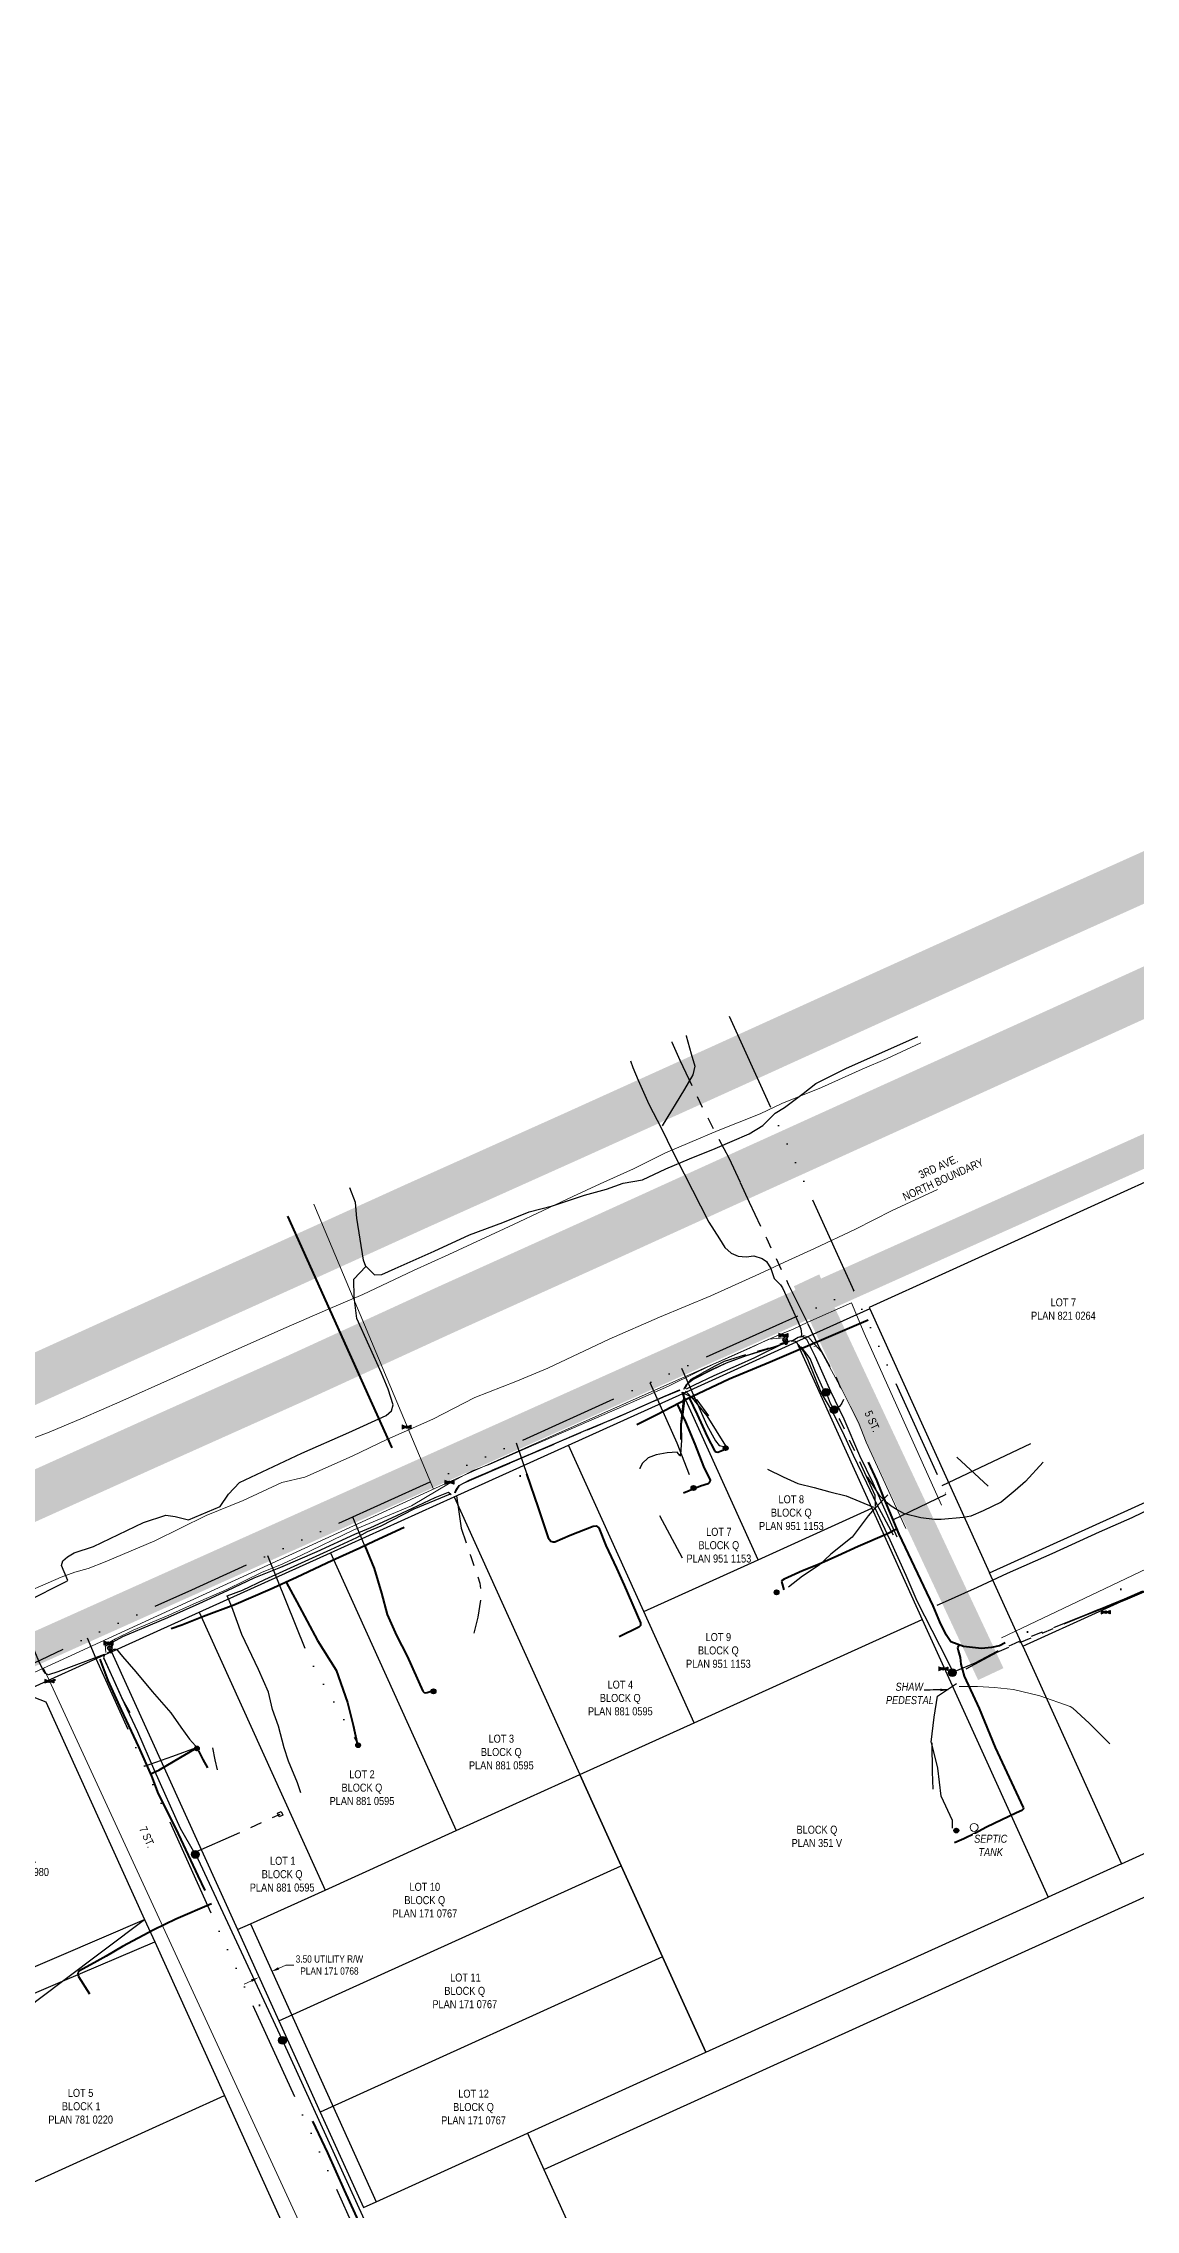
# Model space of a CAD drawing. Extents: x 312545 to 320442, y 5540407 to 5546054.
# Drawn here: x 316589 to 316862, y 5542170 to 5542712 of the extents above; entities that cross this region are included whole.
import ezdxf

# ---------------------------------------------------------------- set-up
doc = ezdxf.new("R2010")
doc.units = 0
doc.header["$LTSCALE"] = 5
doc.header["$PDSIZE"] = 0.5
for name, pattern in [('COOP2', [10, 5, -1, 0, -1, 0, -1, 0, -1, 0, -1]), ('DASHDOT', [25.4, 12.7, -6.35, 0, -6.35]), ('POWERLINE5', [7.8, 2.4, -0.6, 0.6, -0.6, 0.6, -0.6, 2.4])]:
    doc.linetypes.add(name, pattern=pattern)
doc.layers.get('Defpoints').update_dxf_attribs({"color": 9})
for name, color, linetype in [('AS-FENCE', 48, 'foc-FENCE'), ('AS-POWER', 104, 'foc-POWER'), ('AS-POWER-EXISTING', 72, 'POWERLINE5'), ('AS-POWER-EXISTING-PP-1000', 72, 'Continuous'), ('AS-ROADS', 254, 'Continuous'), ('AS-SYMBOL-1000', 7, 'Continuous'), ('AS-TELEPHONE', 224, 'foc-TEL'), ('AS-TELEPHONE-SHAW', 224, 'foc-TEL'), ('AS-TELEPHONE-T-1000', 224, 'Continuous'), ('AS-TELEPHONE-TELUS', 224, 'foc-TEL'), ('F-RW', 190, 'Continuous'), ('L-ROAD-T-1000', 7, 'Continuous'), ('L-TITLEDB', 4, 'Continuous'), ('L-TITLEDB-T-1000', 4, 'Continuous'), ('P-APEX RECON-URBAN', 30, 'COOP2')]:
    doc.layers.add(name, color=color, linetype=linetype)
for name, color, linetype, lineweight, true_color in [('AS-FIBRE-OPTIC', 7, 'foc-FIBREOP', 9, 0xff9c38), ('AS-FIBRE-OPTIC-SUPERNET', 7, 'foc-FIBREOP', 9, 0xff9c38), ('AS-FIBRE-OPTIC-TELUS', 7, 'foc-FIBREOP', 9, 0xff9c38), ('AS-WATER PIPE', 7, 'foc-WATER', 9, 0x8ac4ff)]:
    doc.layers.add(name, color=color, linetype=linetype, lineweight=lineweight, true_color=true_color)
for name, color, linetype, lineweight in [('AS-GENERAL', 48, 'Continuous', 18), ('AS-RECON EXISTING', 151, 'DASHDOT', 40), ('F-WS-T-1000', 190, 'Continuous', 9), ('T-TEXT-1000', 48, 'Continuous', 18)]:
    doc.layers.add(name, color=color, linetype=linetype, lineweight=lineweight)
doc.styles.add('1.8', font='ARIALN.TTF', dxfattribs={"height": 1.8})
doc.styles.add('175L', font='ARIALN.TTF', dxfattribs={"height": 10})
doc.styles.add('80L', font='ARIALN.TTF', dxfattribs={"height": 10})
doc.styles.add('foc-LtypeFont', font='ARIALN.TTF', dxfattribs={"height": 7.35})
doc.linetypes.add('foc-FENCE', pattern='A,10,-1,["X",foc-LtypeFont,S=0.2,R=0,X=-0.625,Y=-0.75],-1.24', length=12.24)
doc.linetypes.add('foc-FIBREOP', pattern='A,10,-1,["FO",foc-LtypeFont,S=0.2,R=0,X=-0.5,Y=-0.75],-2.75', length=13.75)
doc.linetypes.add('foc-POWER', pattern='A,6,-1,["P",foc-LtypeFont,S=0.2,R=0,X=-0.625,Y=-0.75],-1.24,4', length=12.24)
doc.linetypes.add('foc-TEL', pattern='A,2,-1,["T",foc-LtypeFont,S=0.2,R=0,X=-0.425,Y=-0.75],-1.24,8', length=12.24)
doc.linetypes.add('foc-WATER', pattern='A,10,-1,["W",foc-LtypeFont,S=0.2,R=0,X=-0.425,Y=-0.75],-2', length=13)
doc.dimstyles.new('Compass 1 000', dxfattribs={"dimtxt": 1.8, "dimasz": 2, "dimexe": 0.2, "dimexo": 0.0625, "dimgap": 0.5, "dimtad": 0, "dimtih": 1, "dimtoh": 1, "dimzin": 0, "dimdsep": 46, "dimtxsty": '1.8', "dimcen": 0.1, "dimse1": 1, "dimse2": 1, "dimclrd": 256, "dimclrt": 256, "dimaunit": 1, "dimadec": 4, "dimazin": 0, "dimtfac": 0.06, "dimtofl": 0, "dimtmove": 0, "dimatfit": 0, "dimfxl": 0.2, "dimtolj": 1, "dimtzin": 0, "dimlwd": -1, "dimarcsym": 0})

# ---------------------------------------------------------------- blocks, each defined once
blk = doc.blocks.new('VALVE')
h = blk.add_hatch(color=255)
h.dxf.hatch_style = 1
edge = h.paths.add_edge_path()
edge.add_line((-0.33, 0.24), (-1.2, 0.59))
edge.add_line((-1.2, 0.59), (-1.2, -0.59))
edge.add_line((-1.2, -0.59), (-0.33, -0.24))
edge.add_arc((0, 0), 0.411, 215.8775, 324.1225)
edge.add_line((0.33, -0.24), (1.2, -0.59))
edge.add_line((1.2, -0.59), (1.2, 0.59))
edge.add_line((1.2, 0.59), (0.33, 0.24))
edge.add_arc((0, 0), 0.411, 35.8775, 144.1225)
at = {"color": 48}
for p, q in [((-1.1, 0.44), (-1.1, -0.44)), ((-0.29, 0.12), (-1.1, 0.44)), ((0.29, 0.12), (1.1, 0.44)), ((1.1, 0.44), (1.1, -0.44)), ((-1.1, -0.44), (-0.29, -0.12)), ((1.1, -0.44), (0.29, -0.12))]:
    blk.add_line(p, q, dxfattribs=at)
for radius in [0.311, 0.11]:
    blk.add_circle((0, 0), radius, dxfattribs=at)
blk = doc.blocks.new('Hydrant')
for points in [[(-2.9, 4.6), (0.4, 10.5), (0.6, 10.7), (0.8, 10.8), (1, 10.9), (1.3, 11), (1.6, 11), (1.9, 11), (2.3, 11), (2.6, 10.9), (2.9, 10.9), (3.3, 10.7), (3.6, 10.6), (4, 10.4), (4.4, 10.2), (4.8, 9.9), (5.2, 9.7), (5.5, 9.4), (5.8, 9.1), (6.1, 8.7), (6.3, 8.4), (6.4, 8.1), (6.5, 7.8), (6.6, 7.6), (6.6, 7.3), (6.5, 7), (4.4, 3.3)], [(-0.5, 8.9), (-0.3, 9.1), (-0.2, 9.2), (0, 9.3), (0.1, 9.3), (0.2, 9.4), (0.4, 9.4), (0.5, 9.4), (0.7, 9.5), (0.8, 9.5), (1, 9.5), (1.1, 9.4), (1.3, 9.4), (1.5, 9.4), (1.6, 9.4), (1.8, 9.3), (2, 9.3), (2.1, 9.2), (2.3, 9.2), (2.5, 9.1), (2.7, 9), (2.9, 8.9), (3.1, 8.9), (3.2, 8.7), (3.4, 8.6), (3.6, 8.5), (3.8, 8.4), (4, 8.3), (4.2, 8.1), (4.4, 8), (4.6, 7.8), (4.7, 7.7), (4.9, 7.5), (5, 7.4), (5.1, 7.2), (5.3, 7), (5.4, 6.9), (5.4, 6.7), (5.5, 6.6), (5.6, 6.4), (5.6, 6.3), (5.7, 6.2), (5.7, 6), (5.7, 5.9), (5.7, 5.7), (5.6, 5.5), (5.6, 5.4)], [(5.6, 5.5), (5.7, 5.8), (5.7, 5.9), (5.8, 6.1), (5.7, 6.3), (5.7, 6.4), (5.7, 6.5), (5.6, 6.7), (5.5, 6.8), (5.5, 7), (5.4, 7.1), (5.2, 7.3), (5.1, 7.4), (5, 7.6), (4.8, 7.8), (4.7, 7.9), (4.5, 8.1), (4.3, 8.2), (4.1, 8.4), (4, 8.5), (3.8, 8.6), (3.6, 8.7), (3.4, 8.9), (3.2, 9), (3, 9.1), (2.8, 9.1), (2.6, 9.2), (2.4, 9.3), (2.2, 9.3), (2.1, 9.4), (1.9, 9.4), (1.7, 9.5), (1.6, 9.5), (1.4, 9.5), (1.3, 9.6), (1.1, 9.6), (0.9, 9.6), (0.8, 9.6), (0.6, 9.6), (0.5, 9.5), (0.3, 9.5), (0.2, 9.5), (0.1, 9.4), (-0.1, 9.4), (-0.2, 9.2), (-0.3, 9.1), (-0.4, 9)], [(-2.9, -4.6), (0.4, -10.5), (0.6, -10.7), (0.8, -10.8), (1, -10.9), (1.3, -11), (1.6, -11), (1.9, -11), (2.3, -11), (2.6, -10.9), (2.9, -10.9), (3.3, -10.7), (3.6, -10.6), (4, -10.4), (4.4, -10.2), (4.8, -9.9), (5.2, -9.7), (5.5, -9.4), (5.8, -9.1), (6.1, -8.7), (6.3, -8.4), (6.4, -8.1), (6.5, -7.8), (6.6, -7.6), (6.6, -7.3), (6.5, -7), (4.4, -3.3)], [(-0.5, -8.9), (-0.3, -9.1), (-0.2, -9.2), (0, -9.3), (0.1, -9.3), (0.2, -9.4), (0.4, -9.4), (0.5, -9.4), (0.7, -9.5), (0.8, -9.5), (1, -9.5), (1.1, -9.4), (1.3, -9.4), (1.5, -9.4), (1.6, -9.4), (1.8, -9.3), (2, -9.3), (2.1, -9.2), (2.3, -9.2), (2.5, -9.1), (2.7, -9), (2.9, -8.9), (3.1, -8.9), (3.2, -8.7), (3.4, -8.6), (3.6, -8.5), (3.8, -8.4), (4, -8.3), (4.2, -8.1), (4.4, -8), (4.6, -7.8), (4.7, -7.7), (4.9, -7.5), (5, -7.4), (5.1, -7.2), (5.3, -7), (5.4, -6.9), (5.4, -6.7), (5.5, -6.6), (5.6, -6.4), (5.6, -6.3), (5.7, -6.2), (5.7, -6), (5.7, -5.9), (5.7, -5.7), (5.6, -5.5), (5.6, -5.4)], [(5.6, -5.5), (5.7, -5.8), (5.7, -5.9), (5.8, -6.1), (5.7, -6.3), (5.7, -6.4), (5.7, -6.5), (5.6, -6.7), (5.5, -6.8), (5.5, -7), (5.4, -7.1), (5.2, -7.3), (5.1, -7.4), (5, -7.6), (4.8, -7.8), (4.7, -7.9), (4.5, -8.1), (4.3, -8.2), (4.1, -8.4), (4, -8.5), (3.8, -8.6), (3.6, -8.7), (3.4, -8.9), (3.2, -9), (3, -9.1), (2.8, -9.1), (2.6, -9.2), (2.4, -9.3), (2.2, -9.3), (2.1, -9.4), (1.9, -9.4), (1.7, -9.5), (1.6, -9.5), (1.4, -9.5), (1.3, -9.6), (1.1, -9.6), (0.9, -9.6), (0.8, -9.6), (0.6, -9.6), (0.5, -9.5), (0.3, -9.5), (0.2, -9.5), (0.1, -9.4), (-0.1, -9.4), (-0.2, -9.2), (-0.3, -9.1), (-0.4, -9)]]:
    blk.add_lwpolyline(points)
for points in [[(-0.2, -1.2), (-0.2, -1.1, -0.174095), (-0.9, -0.7), (-1, -0.7, -0.150437), (-1.2, 0), (-1, -0.2), (-0.9, 0, 0.150437), (-0.8, -0.5), (-0.8, -0.6, 0.168265), (-0.2, -1), (-0.2, -0.9), (0, -1)], [(-0.1, -0.6), (-0.6, -0.1, -0.414213), (-0.6, 0.1), (-0.1, 0.6, -0.414214), (0.1, 0.6), (0.6, 0.1, -0.414213), (0.6, -0.1), (0.1, -0.6, -0.414214)]]:
    blk.add_lwpolyline(points, format="xyb", close=True)
blk.add_lwpolyline([(4.7, -2.9), (4.7, -3, 0.286746), (4.7, 3), (4.7, 2.9)], format="xyb")
for radius in [5.5, 4.7, 1.3, 0.8]:
    blk.add_circle((0, 0), radius)
blk = doc.blocks.new('RISER')
h = blk.add_hatch(color=255)
h.dxf.hatch_style = 1
edge = h.paths.add_edge_path()
edge.add_arc((0, 0), 0.7, 0, 360)
blk.add_hatch(color=13).paths.add_polyline_path([(0.58, -0.15), (-0.58, -0.15, 0.774597)])
at = {"color": 13}
blk.add_line((-0.58, -0.15), (0.58, -0.15), dxfattribs=at)
blk.add_circle((0, 0), 0.6, dxfattribs=at)
blk = doc.blocks.new('POWERPOLE')
h = blk.add_hatch(color=255)
edge = h.paths.add_edge_path()
edge.add_arc((0, 0), 0.96, 0, 360)
at = {"linetype": 'Continuous'}
for p, q in [((0.68, -0.68), (-0.68, 0.68)), ((-0.68, -0.68), (0.68, 0.68))]:
    blk.add_line(p, q, dxfattribs=at)
blk.add_circle((0, 0), 0.96, dxfattribs=at)
blk = doc.blocks.new('*D1863')
at = {"layer": 'Defpoints', "color": 0, "transparency": 16777216}
for p in [(316643.15, 5542227.67), (316645.98, 5542229.91), (316646.34, 5542229.12)]:
    blk.add_point(p, dxfattribs=at)
at = {"layer": 'F-WS-T-1000', "transparency": 16777216}
for p, q in [((316640.97, 5542227.64), (316639.15, 5542226.81)), ((316647.8, 5542230.73), (316649.62, 5542231.56)), ((316649.62, 5542231.56), (316651.62, 5542231.56))]:
    blk.add_line(p, q, dxfattribs=at)
for points in [[(316640.83, 5542227.94), (316641.11, 5542227.34), (316642.79, 5542228.46)], [(316647.66, 5542231.04), (316647.93, 5542230.43), (316645.98, 5542229.91)]]:
    blk.add_solid(points, dxfattribs=at)
at = {"layer": 'F-WS-T-1000', "transparency": 16777216, "insert": (316660.49, 5542231.56), "char_height": 1.8, "attachment_point": 5, "style": '1.8'}
blk.add_mtext('\\A1;3.50 UTILITY R/W\\PPLAN 171 0768', dxfattribs=at)

msp = doc.modelspace()

# ---------------------------------------------------------------- linework, layer by layer
at = {"layer": 'AS-FIBRE-OPTIC', "flags": 128}
for points in [[(316604.641, 5542309.644), (316604.406, 5542311.564), (316607.003, 5542313.096), (316611.409, 5542315.245), (316620.36, 5542318.964), (316626.4, 5542321.711), (316634.818, 5542325.39), (316643.654, 5542329.753), (316648.058, 5542331.464), (316653.315, 5542333.94), (316666.413, 5542340.244), (316681.032, 5542346.347), (316690.661, 5542352.052), (316696.146, 5542355.036), (316700.673, 5542356.744), (316709.006, 5542360.416), (316723.363, 5542366.602), (316732.391, 5542370.553), (316745.23, 5542376.191), (316752.108, 5542379.653), (316756.465, 5542381.735), (316761.798, 5542384.041), (316765.683, 5542385.797), (316770.329, 5542387.945), (316774.968, 5542388.409)], [(316775.907, 5542387.463), (316777.637, 5542388.468), (316779.053, 5542388.859), (316780.353, 5542388.319), (316781.154, 5542387.357), (316783.418, 5542384.921), (316788.532, 5542375.402), (316790.664, 5542371.18), (316792.684, 5542367.13), (316794.643, 5542362.259), (316804.513, 5542340.652)], [(316828.423, 5542313.348), (316864.696, 5542330.564), (316935.046, 5542362.624), (316936.093, 5542362.928), (316938.58, 5542359.039)], [(316800.082, 5542349.053), (316796.899, 5542345.763)], [(316817.848, 5542301.151), (316822.416, 5542301.161), (316826.687, 5542300.881), (316831.451, 5542300.41), (316838.073, 5542298.868), (316845.634, 5542296.188), (316846.26, 5542295.771), (316850.398, 5542291.969), (316855.539, 5542286.828)]]:
    msp.add_lwpolyline(points, dxfattribs=at)
at = {"layer": 'AS-FIBRE-OPTIC-SUPERNET', "flags": 128}
msp.add_lwpolyline([(316581.203, 5542323.188), (316593.416, 5542328.456), (316596.896, 5542329.755), (316600.17, 5542330.669), (316604.44, 5542332.285), (316616.882, 5542337.588), (316629.642, 5542343.877), (316638.915, 5542347.607), (316648.587, 5542352.138), (316654.368, 5542353.494), (316666.136, 5542358.744), (316674.866, 5542362.914), (316686.355, 5542367.948), (316696.792, 5542373.413), (316707.107, 5542377.381), (316715.037, 5542380.716), (316730.414, 5542387.931), (316742.999, 5542393.435), (316755.771, 5542398.789), (316767.959, 5542404.292), (316774.187, 5542407.238), (316781.728, 5542410.608), (316791.995, 5542415.472), (316801.15, 5542420.089), (316812.434, 5542425.334)], dxfattribs=at)
at = {"layer": 'AS-FIBRE-OPTIC-TELUS', "flags": 128}
msp.add_lwpolyline([(316583.114, 5542361.938), (316590.463, 5542364.686), (316598.97, 5542368.297), (316608.114, 5542372.306), (316621.501, 5542378.268), (316637.119, 5542385.287), (316649.695, 5542390.886), (316659.965, 5542395.371), (316668.821, 5542399.119), (316681.492, 5542405.138), (316690.313, 5542409.156), (316706.474, 5542416.589), (316721.279, 5542423.65), (316728.174, 5542426.741), (316736.499, 5542430.528), (316744.451, 5542434.49), (316750.544, 5542437.067), (316757.661, 5542440.143), (316768.169, 5542444.287), (316773.539, 5542446.883), (316783.437, 5542450.875), (316793.626, 5542455.437), (316799.914, 5542458.14), (316808.312, 5542462.031)], dxfattribs=at)
at = {"layer": 'AS-POWER', "flags": 128}
for points in [[(316796.682, 5542345.97), (316800.579, 5542337.813), (316804.571, 5542328.967), (316807.328, 5542322.61), (316812.949, 5542311.469), (316816.277, 5542304.873)], [(316627.031, 5542259.368), (316648.672, 5542212.903), (316669.131, 5542167.938), (316691.291, 5542118.665), (316707.377, 5542083.555), (316723.592, 5542048.313), (316740.238, 5542012.41), (316752.15, 5541986.405), (316763.969, 5541960.007), (316795.017, 5541892.554), (316812.264, 5541854.979), (316812.276, 5541854.979)]]:
    msp.add_lwpolyline(points, dxfattribs=at)
at = {"layer": 'AS-POWER-EXISTING', "flags": 128}
for points in [[(316746.058, 5542462.231), (316746.099, 5542462.142), (316748.081, 5542457.706), (316753.685, 5542445.779), (316760.284, 5542433.289), (316765.367, 5542422.231), (316769.77, 5542413.035), (316775.159, 5542401.735), (316779.868, 5542392.204), (316782.649, 5542386.358), (316786.943, 5542378.695), (316788.756, 5542374.408), (316788.984, 5542373.035), (316788.546, 5542371.983), (316788.006, 5542371.127), (316786.78, 5542370.565)], [(316783.924, 5542375.51), (316781.96, 5542379.762), (316780.613, 5542383.12), (316778.09, 5542386.453), (316776.246, 5542387.66), (316774.65, 5542387.263), (316769.515, 5542385.489), (316766.356, 5542384.587), (316759.167, 5542382.419), (316756.783, 5542381.255), (316750.817, 5542377.873), (316749.619, 5542376.554), (316748.948, 5542375.367)], [(316748.063, 5542375.257), (316743.982, 5542373.557), (316733.243, 5542368.776), (316724.073, 5542364.912), (316709.714, 5542358.803), (316695.467, 5542352.683), (316692.944, 5542351.39), (316692.205, 5542350.322), (316691.878, 5542349.586), (316691.888, 5542349.576), (316691.878, 5542349.586), (316692.205, 5542350.322), (316692.944, 5542351.39), (316695.467, 5542352.683), (316709.714, 5542358.803), (316724.073, 5542364.912), (316733.243, 5542368.776), (316743.982, 5542373.557), (316748.063, 5542375.257)], [(316748.56, 5542374.794), (316748.941, 5542373.349), (316748.189, 5542366.675), (316748.27, 5542360.562), (316748.179, 5542358.72)], [(316748.75, 5542374.63), (316752.296, 5542372.823), (316755.187, 5542368.782)], [(316748.971, 5542369.772), (316749.29, 5542372.706)], [(316749.29, 5542372.706), (316749.042, 5542374.729)], [(316796.999, 5542346.139), (316796.88, 5542348.873), (316792.172, 5542359.297), (316790.496, 5542362.676), (316788.147, 5542367.74), (316786.901, 5542369.752), (316785.716, 5542371.892), (316784.709, 5542374.525)], [(316748.483, 5542366.658), (316748.971, 5542369.772)], [(316748.327, 5542359.249), (316748.524, 5542362.664)], [(316748.524, 5542362.664), (316748.483, 5542366.658)], [(316748.063, 5542358.867), (316747.355, 5542359.709), (316744.881, 5542359.518), (316742.13, 5542359.092), (316740.172, 5542358.28), (316738.618, 5542356.855), (316738.043, 5542355.63), (316737.959, 5542354.697)], [(316817.265, 5542358.484), (316825.12, 5542351.254)], [(316692.249, 5542348.816), (316692.651, 5542346.006), (316693.408, 5542340.769), (316695.712, 5542333.86), (316698.097, 5542326.969), (316698.393, 5542323.815), (316697.567, 5542318.456), (316696.546, 5542314.465)], [(316816.848, 5542304.959), (316821.872, 5542307.046), (316827.358, 5542310.022), (316831.855, 5542311.969), (316834.176, 5542313.017), (316843.354, 5542316.647), (316849.029, 5542318.939), (316859.234, 5542323.109), (316867.265, 5542326.654), (316874.092, 5542330.136), (316886.464, 5542336.361), (316896.413, 5542340.777), (316906.151, 5542344.827), (316909.893, 5542346.318), (316909.856, 5542347.679)], [(316742.979, 5542343.86), (316749.487, 5542331.822)], [(316819.586, 5542305.586), (316827.405, 5542309.725), (316843.428, 5542316.529), (316849.411, 5542318.974), (316859.414, 5542322.842), (316869.65, 5542327.113), (316870.51, 5542326.233), (316870.252, 5542321.678), (316870.193, 5542315.167), (316870.073, 5542309.367), (316869.879, 5542304.668)], [(316811.034, 5542287.101), (316811.146, 5542279.836), (316811.305, 5542275.521)], [(316631.3, 5542285.82), (316631.814, 5542282.807), (316632.407, 5542280.324)], [(316627.122, 5542259.815), (316633.909, 5542262.813), (316648.21, 5542269.273)]]:
    msp.add_lwpolyline(points, dxfattribs=at)
msp.add_lwpolyline([(316648.864, 5542269.012), (316647.953, 5542268.599), (316647.54, 5542269.511), (316648.452, 5542269.923)], close=True, dxfattribs=at)
at = {"layer": 'AS-RECON EXISTING', "flags": 128}
for points in [[(317176.446, 5542469.934), (317138.876, 5542453.094), (317086.286, 5542429.434), (317046.456, 5542411.234), (317013.786, 5542395.694), (316881.666, 5542336.314), (316865.526, 5542328.754), (316834.923, 5542314.821), (316834.923, 5542314.821), (316832.48, 5542313.578), (316827.946, 5542311.325), (316825.987, 5542310.886), (316823.473, 5542310.687), (316818.982, 5542311.166), (316815.755, 5542312.335), (316814.626, 5542314.11), (316813.017, 5542317.306), (316811.338, 5542321.291), (316802.909, 5542339.261), (316799.166, 5542348.139), (316797.257, 5542352.736), (316792.974, 5542361.996), (316789.59, 5542369.065), (316785.654, 5542377.307), (316782.907, 5542383.192), (316781.484, 5542386.916)], [(316650.039, 5542418.73), (316684.018, 5542343.114)], [(316468.95, 5542084.343), (316468.098, 5542086.585), (316467.107, 5542089.419), (316463.342, 5542097.944), (316461.127, 5542103.206), (316457.851, 5542110.874), (316455.982, 5542114.898), (316452.887, 5542122.471), (316450.432, 5542128.412), (316447.894, 5542133.906), (316444.151, 5542141.773), (316441.211, 5542148.1), (316435.652, 5542161.149), (316435.375, 5542161.692), (316433.249, 5542166.738), (316431.37, 5542171.114), (316426.786, 5542181.858), (316422.288, 5542191.368), (316417.285, 5542202.688), (316416.268, 5542205.057), (316413.585, 5542210.049), (316410.415, 5542216.286), (316408.978, 5542220.102), (316409.277, 5542220.695), (316409.485, 5542220.98), (316410.5, 5542221.542), (316418.571, 5542224.746), (316427.048, 5542228.727), (316433.613, 5542231.796), (316444.48, 5542236.962), (316449.26, 5542239.231), (316455.248, 5542241.792), (316461.549, 5542244.591), (316468.204, 5542247.469), (316476.409, 5542251.27), (316484.432, 5542254.435), (316489.615, 5542256.605), (316497.299, 5542260.179), (316503.505, 5542262.543), (316505.948, 5542263.841), (316515.239, 5542267.596), (316524.621, 5542272.329), (316532.58, 5542276.359), (316541.067, 5542280.398), (316549.352, 5542284.051), (316558.688, 5542288.273), (316566.455, 5542291.95), (316568.84, 5542292.948), (316578.221, 5542297.171), (316582.527, 5542299.09), (316592.755, 5542303.189), (316600.811, 5542307.12), (316605.154, 5542308.773), (316610.08, 5542311.081), (316614.275, 5542312.838), (316619.23, 5542315.047), (316623.608, 5542316.59), (316629.049, 5542318.729), (316636.616, 5542321.569), (316645.674, 5542325.453), (316652.247, 5542328.467), (316661.221, 5542332.701), (316668.126, 5542335.838), (316671.783, 5542337.607), (316679.707, 5542341.278), (316686.086, 5542344.023), (316692.662, 5542346.802), (316701.484, 5542350.964), (316709.477, 5542354.327), (316714.061, 5542355.976), (316721.314, 5542359.409), (316732.566, 5542364.679), (316736.777, 5542366.353), (316742.512, 5542369.178), (316749.634, 5542372.976), (316760.382, 5542378.072), (316770.669, 5542382.304), (316796.106, 5542393.198), (316798.536, 5542394.029), (316801.228, 5542393.257)], [(316750.404, 5542373.329), (316752.428, 5542369.148), (316753.691, 5542366.244), (316754.855, 5542363.624), (316756.781, 5542359.972), (316757.121, 5542359.786), (316757.526, 5542359.691), (316758.38, 5542360.071), (316759.78, 5542360.602)], [(316747.351, 5542371.86), (316749.453, 5542367.31), (316751.829, 5542361.689), (316753.97, 5542356.144), (316755.65, 5542352.714), (316755.575, 5542352.283), (316755.409, 5542352.056), (316755.173, 5542351.811), (316753.216, 5542351.211), (316748.964, 5542349.502)], [(316709.78, 5542354.347), (316712.627, 5542345.813), (316715.153, 5542338.328), (316715.847, 5542337.505), (316716.374, 5542337.343), (316716.801, 5542337.339), (316720.621, 5542338.969), (316726.362, 5542341.19), (316727.19, 5542341.293), (316727.815, 5542340.787), (316729.576, 5542336.418), (316732.238, 5542330.761), (316734.112, 5542326.504), (316738.195, 5542317.072), (316738.195, 5542316.413), (316737.806, 5542316.014), (316731.604, 5542312.983), (316725.352, 5542309.975), (316724.532, 5542310.075), (316724.123, 5542310.5), (316723.786, 5542310.814), (316723.214, 5542311.869), (316721.494, 5542315.2)], [(316802.347, 5542340.556), (316799.792, 5542339.195), (316792.637, 5542336.191), (316787.566, 5542333.777), (316782.709, 5542331.69), (316778.757, 5542330.051), (316774.12, 5542327.998), (316773.727, 5542327.757), (316773.493, 5542327.405), (316774.051, 5542325.316)], [(316669.35, 5542336.353), (316671.689, 5542330.664), (316673.471, 5542324.501), (316674.945, 5542319.157), (316677.222, 5542313.926), (316679.876, 5542308.77), (316683.815, 5542299.98), (316684.142, 5542299.672), (316684.467, 5542299.576), (316684.897, 5542299.631), (316686.451, 5542300.125)], [(316649.775, 5542327.109), (316652.375, 5542322.298), (316657.543, 5542312.671), (316662.143, 5542305.272), (316664.966, 5542297.136), (316666.431, 5542291.481), (316667.458, 5542286.914)], [(316603.068, 5542307.979), (316605.099, 5542302.657), (316608.433, 5542295.364), (316612.749, 5542286.098), (316616.038, 5542278.72), (316617.666, 5542274.329), (316622.077, 5542265.594), (316627.591, 5542253.892), (316632.565, 5542243.504), (316637.949, 5542232.376), (316642.888, 5542221.898), (316647.597, 5542211.429), (316651.797, 5542202.324), (316655.801, 5542193.511), (316659.978, 5542184.646), (316664.166, 5542175.305), (316668.151, 5542166.565), (316671.411, 5542159.721), (316677.965, 5542144.04), (316680.822, 5542137.75), (316683.362, 5542132.008), (316684.359, 5542129.926), (316685.49, 5542127.323), (316689.088, 5542119.275), (316692.928, 5542110.514), (316695.663, 5542104.492), (316697.744, 5542099.644), (316700.46, 5542094.019), (316705.747, 5542082.063), (316706.203, 5542080.663), (316706.49, 5542079.44), (316706.455, 5542079.431), (316707.278, 5542076.607), (316707.585, 5542075.821), (316708.307, 5542073.782), (316709.822, 5542069.607), (316721.199, 5542047.362)], [(316817.72, 5542311.403), (316817.473, 5542310.799), (316817.662, 5542310.145), (316818.136, 5542308.438), (316818.253, 5542306.711), (316819.115, 5542303.719), (316822.854, 5542295.636), (316826.889, 5542285.948), (316833.835, 5542270.902), (316833.952, 5542270.6), (316833.575, 5542270.197), (316832.19, 5542269.589), (316824.72, 5542266.05), (316821.81, 5542264.39), (316819.048, 5542263.065), (316816.671, 5542262.027)], [(316615.767, 5542279.354), (316617.866, 5542280.237), (316623.324, 5542283.536), (316627.755, 5542286.089)], [(316630.978, 5542246.846), (316622.071, 5542243.043), (316616.578, 5542240.353), (316608.771, 5542236.19), (316604.66, 5542233.738), (316602.448, 5542232.562), (316598.043, 5542230.137), (316597.623, 5542229.605), (316597.798, 5542228.717), (316600.525, 5542224.387)]]:
    msp.add_lwpolyline(points, dxfattribs=at)
at = {"layer": 'AS-RECON EXISTING', "color": 240, "flags": 128}
msp.add_lwpolyline([(316630.068, 5542280.847), (316628.893, 5542282.892), (316627.814, 5542285.048)], dxfattribs=at)
at = {"layer": 'AS-ROADS', "flags": 128}
for points, const_width in [([(317311.32, 5542705.787), (317141.27, 5542629.434), (317104.732, 5542612.907), (317068.219, 5542596.117), (317030.288, 5542578.884), (316990.763, 5542560.931), (316952.448, 5542543.522), (316912.918, 5542525.556), (316873.591, 5542507.638), (316835.968, 5542490.734), (316797.849, 5542473.478), (316759.762, 5542456.164), (316720.971, 5542438.613), (316682.178, 5542421.204), (316645.402, 5542404.508), (316608.486, 5542387.875), (316572.458, 5542371.523)], 12), ([(316576.429, 5542344.137), (316614.203, 5542361.169), (316652.164, 5542378.182), (316689.369, 5542395.245), (316726.798, 5542412.153), (316765.101, 5542429.578), (316804.344, 5542447.396), (316843.587, 5542465.202), (316882.327, 5542482.866), (316921.305, 5542500.654), (316959.728, 5542518.232), (316997.38, 5542535.268), (317034.265, 5542551.886), (317073.091, 5542569.501), (317110.507, 5542586.476), (317147.669, 5542603.483), (317322.04, 5542681.911)], 12), ([(317337.576, 5542647.311), (316148.771, 5542114.093), (316087.4, 5542085.82), (316039.761, 5542064.832), (315995.766, 5542046.694), (315959.192, 5542034.446), (315930.943, 5542025.67), (315898.665, 5542017.314), (315866.191, 5542009.541), (315812.615, 5542000.768), (315788.9, 5541997.396)], 8), ([(316825.772, 5542304.256), (316779.716, 5542402.662)], 7)]:
    msp.add_lwpolyline(points, dxfattribs=dict(at, const_width=const_width))
at = {"layer": 'AS-TELEPHONE', "flags": 128}
for points in [[(316812.341, 5542321.456), (316813.734, 5542322.04), (316822.491, 5542325.983), (316829.949, 5542329.466), (316841.078, 5542334.411), (316852.935, 5542339.842), (316861.106, 5542343.414), (316870.962, 5542348.118), (316885.013, 5542354.734), (316891.437, 5542357.629), (316902.542, 5542362.433), (316913.55, 5542367.373), (316917.24, 5542369.116), (316924.314, 5542372.24), (316928.313, 5542373.708), (316932.715, 5542375.787), (316940.726, 5542379.398), (316950.997, 5542383.638)], [(316796.783, 5542345.741), (316795.143, 5542343.839), (316791.137, 5542338.464), (316785.794, 5542334.24), (316782.848, 5542331.523), (316778.704, 5542328.699), (316775.186, 5542325.948)], [(316810.911, 5542287.217), (316811.619, 5542293.515), (316812.462, 5542298.74), (316817.206, 5542301.942)], [(316816.223, 5542265.732), (316816.224, 5542267.64), (316813.354, 5542273.785), (316812.561, 5542280.758), (316810.932, 5542287.166)]]:
    msp.add_lwpolyline(points, dxfattribs=at)
at = {"layer": 'AS-TELEPHONE-SHAW', "flags": 128}
for points in [[(316749.345, 5542375.664), (316749.94, 5542376.893), (316751.252, 5542377.884), (316756.039, 5542380.358), (316759.701, 5542382.05), (316764.656, 5542383.886), (316771.845, 5542386.098), (316775.365, 5542387.406)], [(316774.796, 5542387.278), (316766.702, 5542383.31), (316762.64, 5542381.487), (316756.531, 5542378.766), (316751.638, 5542376.427), (316749.637, 5542375.499)], [(316691.848, 5542349.607), (316691.838, 5542349.617), (316692.165, 5542350.353), (316692.904, 5542351.42), (316695.426, 5542352.713), (316709.67, 5542358.832), (316724.026, 5542364.939), (316733.193, 5542368.802), (316743.929, 5542373.582), (316748.009, 5542375.281)], [(316769.954, 5542355.467), (316773.875, 5542353.577), (316777.549, 5542351.934), (316781.606, 5542350.865), (316785.582, 5542349.776), (316789.605, 5542348.839), (316796.427, 5542346.014)], [(316604.273, 5542309.278), (316604.049, 5542308.359), (316606.424, 5542303.076), (316608.736, 5542297.887), (316610.6, 5542294.636)], [(316604.1, 5542308.229), (316608.5, 5542298.378), (316612.496, 5542289.91), (316616.792, 5542280.065), (316623.211, 5542265.725), (316626.795, 5542259.536), (316626.767, 5542259.514)]]:
    msp.add_lwpolyline(points, dxfattribs=at)
at = {"layer": 'AS-TELEPHONE-TELUS', "flags": 128}
for points in [[(316669.649, 5542406.096), (316671.757, 5542404.064), (316673.547, 5542404.155), (316676.935, 5542405.662), (316686.649, 5542409.984), (316695.488, 5542414.07), (316703.789, 5542417.132), (316710.43, 5542419.805), (316716.241, 5542421.243), (316724.254, 5542423.977), (316729.757, 5542425.476), (316733.907, 5542426.934), (316738.717, 5542427.766), (316744.532, 5542430.503), (316750.443, 5542433.037), (316756.931, 5542435.621), (316765.372, 5542439.307), (316768.835, 5542441.367), (316771.876, 5542444.425), (316774.215, 5542445.825), (316778.894, 5542449.341), (316782.011, 5542451.856), (316789.751, 5542455.682), (316807.577, 5542463.607)], [(316749.654, 5542463.86), (316749.66, 5542463.772), (316750.918, 5542459.271), (316751.794, 5542456.153), (316751.304, 5542454.044), (316749.216, 5542450.452), (316743.636, 5542441.264)], [(316735.733, 5542457.553), (316736.306, 5542455.816), (316737.67, 5542452.721), (316740.281, 5542446.692), (316743.483, 5542440.639), (316746.353, 5542434.812), (316749.174, 5542429.256), (316755.269, 5542417.184), (316758.007, 5542413.047), (316759.338, 5542410.855), (316760.911, 5542409.428), (316762.63, 5542408.741), (316764.606, 5542408.505), (316766.533, 5542408.818), (316768.599, 5542408.16), (316769.68, 5542407.384), (316770.783, 5542405.584), (316771.649, 5542403.115), (316773.259, 5542401.553), (316773.703, 5542400.831), (316776.015, 5542395.704), (316777.656, 5542392.183), (316778.316, 5542390.554), (316778.458, 5542389.279), (316778.403, 5542388.648)], [(316604.198, 5542309.15), (316592.599, 5542304.81), (316590.247, 5542304.095), (316589.551, 5542304.436), (316588.929, 5542305.223), (316587.878, 5542307.527), (316584.733, 5542315.125), (316583.657, 5542316.943), (316582.804, 5542318.988), (316582.74, 5542320.255), (316583.322, 5542321.116), (316584.979, 5542322.523), (316594.563, 5542327.317), (316595.103, 5542327.657), (316593.565, 5542331.367), (316593.867, 5542332.558), (316594.999, 5542333.544), (316596.671, 5542334.599), (316601.495, 5542336.171), (316614.013, 5542342.179), (316619.609, 5542343.975), (316621.926, 5542343.633), (316625.263, 5542342.809), (316633.171, 5542346.111), (316635.243, 5542349.268), (316637.994, 5542352.122), (316653.619, 5542359.432), (316665.333, 5542364.649), (316674.647, 5542368.891), (316676.001, 5542370.039), (316676.445, 5542371.58), (316675.128, 5542375.44), (316673.464, 5542379.46), (316667.316, 5542393.097), (316666.687, 5542398.481), (316666.587, 5542402.945), (316669.596, 5542406.081), (316668.996, 5542407.702), (316667.364, 5542418.205), (316667.038, 5542422.139), (316665.592, 5542425.777)], [(316749.399, 5542375.64), (316749.994, 5542376.869), (316751.307, 5542377.861), (316756.095, 5542380.335), (316759.758, 5542382.027), (316764.714, 5542383.864), (316771.905, 5542386.077), (316775.426, 5542387.384)], [(316801.427, 5542338.981), (316797.295, 5542346.725), (316794.791, 5542351.983), (316791.465, 5542358.923), (316788.761, 5542364.704), (316786.042, 5542370.14), (316783.349, 5542374.62), (316780.253, 5542382.423), (316779.056, 5542384.912), (316777.796, 5542386.493), (316776.981, 5542387.378), (316775.969, 5542387.441)], [(316775.982, 5542387.432), (316777.626, 5542388.434), (316778.888, 5542388.617), (316779.754, 5542387.938), (316781.875, 5542383.609), (316785.733, 5542374.983), (316789.055, 5542368.049), (316793.005, 5542358.908), (316796.281, 5542352.081), (316802.261, 5542338.591)], [(316759.579, 5542361.285), (316754.861, 5542368.769), (316751.725, 5542372.67), (316749.476, 5542374.989)], [(316838.833, 5542357.263), (316834.414, 5542352.382), (316831.892, 5542350.128), (316828.358, 5542347.216), (316823.871, 5542345.052), (316820.801, 5542343.725), (316818.951, 5542343.425), (316813.349, 5542342.896), (316811.667, 5542342.907), (316808.328, 5542343.347), (316804.226, 5542344.322), (316802.389, 5542345.34), (316800.852, 5542346.266), (316799.576, 5542347.329), (316798.076, 5542348.819), (316794.932, 5542353.591)], [(316604.646, 5542311.352), (316608.892, 5542313.648), (316613.595, 5542315.655), (316620.115, 5542318.406), (316627.937, 5542321.935), (316635.02, 5542325.114), (316641.703, 5542328.288), (316648.309, 5542330.986), (316657.431, 5542334.909), (316666.812, 5542339.226), (316670.862, 5542340.886), (316676.081, 5542343.342), (316681.263, 5542345.77), (316686.887, 5542348.424), (316690.272, 5542349.769), (316690.945, 5542349.113)], [(316653.357, 5542274.615), (316652.478, 5542277.119), (316650.253, 5542282.486), (316649.205, 5542285.822), (316647.8, 5542291.261), (316646.267, 5542295.448), (316645.223, 5542299.714), (316642.745, 5542305.438), (316638.611, 5542314.137), (316636.112, 5542321.037), (316634.941, 5542323.822), (316638.73, 5542325.229), (316644.316, 5542327.87), (316660.844, 5542335.382), (316667.32, 5542338.372), (316670.01, 5542339.886), (316673.422, 5542341.343), (316681.664, 5542345.584), (316690.71, 5542349.288)], [(316605.047, 5542309.548), (316606.684, 5542310.472), (316607.293, 5542310.514), (316608.782, 5542308.655), (316612.073, 5542304.84), (316616.202, 5542299.884), (316620.856, 5542294.564), (316623.35, 5542291.006), (316625.487, 5542287.982), (316627.05, 5542286.374)]]:
    msp.add_lwpolyline(points, dxfattribs=at)
at = {"layer": 'AS-WATER PIPE', "flags": 128}
for points in [[(316656.569, 5542421.689), (316686.498, 5542350.483)], [(316586.837, 5542304.708), (316690.117, 5542352.16), (316772.437, 5542388.899), (316776.349, 5542390.463), (316780.056, 5542392.218), (316790.931, 5542397.019), (316794.096, 5542389.471), (316813.471, 5542346.503)], [(316589.064, 5542305.725), (316590.461, 5542302.722), (316680.811, 5542106.942), (316692.908, 5542080.624), (316799.057, 5541846.266)]]:
    msp.add_lwpolyline(points, dxfattribs=at)
at = {"layer": 'F-RW', "flags": 128}
for points in [[(316714.095, 5542180.43), (317231.842, 5542415.253)], [(316570.935, 5542224.38), (316614.299, 5542242.943)], [(316593.807, 5542227.541), (316616.816, 5542237.389)], [(316640.727, 5542241.843), (316672.204, 5542172.411)], [(316552.29, 5542209.77), (316593.807, 5542227.541)]]:
    msp.add_lwpolyline(points, dxfattribs=at)
at = {"layer": 'L-TITLEDB', "flags": 128}
for points in [[(316871.702, 5542430.523), (316795.382, 5542395.902)], [(316871.702, 5542430.523), (316795.382, 5542395.902)], [(316795.539, 5542395.557), (316777.206, 5542387.261)], [(316795.382, 5542395.902), (316795.539, 5542395.557)], [(316795.382, 5542395.902), (316795.539, 5542395.557)], [(316795.539, 5542395.557), (316825.448, 5542329.574)], [(316795.539, 5542395.557), (316825.448, 5542329.574)], [(316748.819, 5542374.419), (316777.206, 5542387.261)], [(316748.819, 5542374.419), (316777.206, 5542387.261)], [(316777.206, 5542387.261), (316796.048, 5542345.693)], [(316777.206, 5542387.261), (316796.048, 5542345.693)], [(316720.227, 5542361.484), (316748.819, 5542374.419)], [(316720.227, 5542361.484), (316748.819, 5542374.419)], [(316767.679, 5542332.837), (316748.819, 5542374.419)], [(316825.448, 5542329.574), (316901.789, 5542364.148)], [(316691.635, 5542348.547), (316720.227, 5542361.484)], [(316691.635, 5542348.547), (316720.227, 5542361.484)], [(316739.091, 5542319.882), (316720.227, 5542361.484)], [(316739.091, 5542319.882), (316720.227, 5542361.484)], [(316660.73, 5542334.566), (316691.635, 5542348.547)], [(316660.73, 5542334.566), (316691.635, 5542348.547)], [(316691.635, 5542348.547), (316723.091, 5542279.154)], [(316691.635, 5542348.547), (316723.091, 5542279.154)], [(316767.679, 5542332.837), (316796.048, 5542345.693)], [(316796.048, 5542345.693), (316808.644, 5542317.905)], [(316796.048, 5542345.693), (316808.644, 5542317.905)], [(316627.93, 5542319.727), (316660.73, 5542334.566)], [(316627.93, 5542319.727), (316660.73, 5542334.566)], [(316660.73, 5542334.566), (316692.198, 5542265.156)], [(316739.091, 5542319.882), (316767.679, 5542332.837)], [(316833.754, 5542311.251), (316825.448, 5542329.574)], [(316833.754, 5542311.251), (316871.94, 5542328.545)], [(316606.061, 5542309.834), (316627.93, 5542319.727)], [(316606.061, 5542309.834), (316627.93, 5542319.727)], [(316627.93, 5542319.727), (316659.403, 5542250.304)], [(316751.684, 5542292.108), (316739.091, 5542319.882)], [(316751.684, 5542292.108), (316739.091, 5542319.882)], [(316780.281, 5542305.056), (316808.644, 5542317.905)], [(316780.281, 5542305.056), (316808.644, 5542317.905)], [(316808.644, 5542317.905), (316824.362, 5542283.229)], [(316606.061, 5542309.834), (316583.576, 5542299.634)], [(316606.061, 5542309.834), (316637.541, 5542240.4)], [(316606.061, 5542309.834), (316637.541, 5542240.4)], [(316833.754, 5542311.251), (316858.409, 5542256.852)], [(316833.754, 5542311.251), (316858.409, 5542256.852)], [(316751.684, 5542292.108), (316780.281, 5542305.056)], [(316751.684, 5542292.108), (316780.281, 5542305.056)], [(316583.576, 5542299.634), (316589.629, 5542297.359)], [(316583.576, 5542299.634), (316589.629, 5542297.359)], [(316589.629, 5542297.359), (316614.299, 5542242.943)], [(316589.629, 5542297.359), (316614.299, 5542242.943)], [(316723.091, 5542279.154), (316751.684, 5542292.108)], [(316723.091, 5542279.154), (316751.684, 5542292.108)], [(316824.362, 5542283.229), (316840.081, 5542248.551)], [(316692.198, 5542265.156), (316723.091, 5542279.154)], [(316692.198, 5542265.156), (316723.091, 5542279.154)], [(316723.091, 5542279.154), (316733.414, 5542256.383)], [(316733.414, 5542256.383), (316723.091, 5542279.154)], [(316858.409, 5542256.852), (316896.597, 5542274.144)], [(316858.409, 5542256.852), (316896.597, 5542274.144)], [(316659.403, 5542250.304), (316692.198, 5542265.156)], [(316659.403, 5542250.304), (316692.198, 5542265.156)], [(316647.871, 5542217.614), (316733.414, 5542256.383)], [(316733.414, 5542256.383), (316743.736, 5542233.613)], [(316743.736, 5542233.613), (316733.414, 5542256.383)], [(316858.409, 5542256.852), (316840.081, 5542248.551)], [(316640.727, 5542241.843), (316659.403, 5542250.304)], [(316640.727, 5542241.843), (316659.403, 5542250.304)], [(316754.55, 5542209.759), (316840.081, 5542248.551)], [(316593.807, 5542227.541), (316614.299, 5542242.943)], [(316593.807, 5542227.541), (316614.299, 5542242.943)], [(316614.299, 5542242.943), (316616.816, 5542237.389)], [(316614.299, 5542242.943), (316616.816, 5542237.389)], [(316616.816, 5542237.389), (316634.255, 5542198.925)], [(316616.816, 5542237.389), (316634.255, 5542198.925)], [(316637.541, 5542240.4), (316640.727, 5542241.843)], [(316637.541, 5542240.4), (316640.727, 5542241.843)], [(316637.541, 5542240.4), (316647.871, 5542217.614)], [(316637.541, 5542240.4), (316647.871, 5542217.614)], [(316743.736, 5542233.613), (316658.201, 5542194.828)], [(316754.55, 5542209.759), (316743.736, 5542233.613)], [(316743.736, 5542233.613), (316754.55, 5542209.759)], [(316575.681, 5542213.916), (316593.807, 5542227.541)], [(316575.681, 5542213.916), (316593.807, 5542227.541)], [(316647.871, 5542217.614), (316653.28, 5542205.683)], [(316647.871, 5542217.614), (316653.28, 5542205.683)], [(316653.28, 5542205.683), (316658.201, 5542194.828)], [(316653.28, 5542205.683), (316658.201, 5542194.828)], [(316709.966, 5542189.537), (316754.55, 5542209.759)], [(316709.966, 5542189.537), (316754.55, 5542209.759)], [(316564.807, 5542167.433), (316634.255, 5542198.925)], [(316634.255, 5542198.925), (316656.28, 5542150.342)], [(316634.255, 5542198.925), (316656.28, 5542150.342)], [(316658.201, 5542194.828), (316669.018, 5542170.967)], [(316658.201, 5542194.828), (316669.018, 5542170.967)], [(316672.204, 5542172.411), (316709.966, 5542189.537)], [(316672.204, 5542172.411), (316709.966, 5542189.537)], [(316709.966, 5542189.537), (316714.095, 5542180.43)], [(316714.095, 5542180.43), (316860.799, 5541856.831)], [(316669.018, 5542170.967), (316672.204, 5542172.411)], [(316669.018, 5542170.967), (316672.204, 5542172.411)]]:
    msp.add_lwpolyline(points, dxfattribs=at)
at = {"layer": 'P-APEX RECON-URBAN', "color": 200, "flags": 128}
for points in [[(316760.36, 5542468.711), (316793.981, 5542394.62), (316814.594, 5542349.191)], [(316578.188, 5542297.216), (316576.056, 5542301.938), (316604, 5542315.294), (316626.1, 5542325.362), (316746.597, 5542379.856), (316773.827, 5542392.115), (316791.535, 5542400.025)], [(316748.482, 5542380.701), (316754.839, 5542366.474), (316756.979, 5542362.552), (316757.851, 5542361.424), (316759.447, 5542361.031)], [(316740.57, 5542377.13), (316747.276, 5542362.06), (316751.521, 5542351.194)], [(316707.146, 5542362.029), (316710.083, 5542353.513)], [(316813.587, 5542351.388), (316835.781, 5542361.884)], [(316801.336, 5542342.82), (316814.623, 5542349.219)], [(316666.285, 5542343.528), (316669.618, 5542335.576)], [(316645.038, 5542333.915), (316655.453, 5542308.028), (316667.597, 5542286.826)], [(316599.92, 5542313.356), (316602.083, 5542308.167), (316633.65, 5542238.497), (316654.317, 5542193.003), (316665.12, 5542169.211), (316685.959, 5542123.295), (316698.976, 5542094.452)], [(316614.278, 5542281.26), (316621.319, 5542283.769), (316627.303, 5542285.891)]]:
    msp.add_lwpolyline(points, dxfattribs=at)

# ---------------------------------------------------------------- block references
at = {"layer": 'AS-POWER-EXISTING-PP-1000', "xscale": 0.9996840038851079, "yscale": 0.9996840038851079, "zscale": 0.9996840038851079}
for p in [(316784.562, 5542374.669), (316786.614, 5542370.321), (316816.161, 5542304.626), (316626.958, 5542259.191), (316648.76, 5542212.751)]:
    msp.add_blockref('POWERPOLE', p, dxfattribs=at)
at = {"layer": 'AS-SYMBOL-1000'}
for name, p, xscale, yscale, zscale in [('VALVE', (316773.916, 5542388.908), 0.9996840038851079, 0.9996840038851079, 0.9996840038851079), ('Hydrant', (316774.36, 5542387.786), 0.09996840038851107, 0.09996840038851107, 0.09996840038851107), ('VALVE', (316679.761, 5542366.007), 0.9996840038851079, 0.9996840038851079, 0.9996840038851079), ('RISER', (316759.512, 5542360.745), 0.9996840038851079, 0.9996840038851079, 0.9996840038851079), ('VALVE', (316690.446, 5542352.189), 0.9996840038851079, 0.9996840038851079, 0.9996840038851079), ('RISER', (316751.486, 5542350.769), 0.9996840038851079, 0.9996840038851079, 0.9996840038851079), ('RISER', (316772.245, 5542324.7), 0.9996840038851079, 0.9996840038851079, 0.9996840038851079), ('VALVE', (316854.489, 5542319.742), 0.9996840038851079, 0.9996840038851079, 0.9996840038851079), ('VALVE', (316605.228, 5542312.014), 0.9996840038851079, 0.9996840038851079, 0.9996840038851079), ('Hydrant', (316605.611, 5542310.763), 0.09996840038851107, 0.09996840038851107, 0.09996840038851107), ('VALVE', (316590.484, 5542302.48), 0.9996840038851079, 0.9996840038851079, 0.9996840038851079), ('VALVE', (316813.902, 5542305.596), 0.9996840038851079, 0.9996840038851079, 0.9996840038851079), ('RISER', (316686.502, 5542299.953), 0.9996840038851079, 0.9996840038851079, 0.9996840038851079), ('RISER', (316627.371, 5542285.69), 0.9996840038851079, 0.9996840038851079, 0.9996840038851079), ('RISER', (316667.647, 5542286.484), 0.9996840038851079, 0.9996840038851079, 0.9996840038851079), ('RISER', (316817.151, 5542265.159), 0.9996840038851079, 0.9996840038851079, 0.9996840038851079)]:
    msp.add_blockref(name, p, dxfattribs=dict(at, xscale=xscale, yscale=yscale, zscale=zscale))

# ---------------------------------------------------------------- texts
at = {"layer": 'AS-FENCE', "ltscale": 0.2, "style": '80L'}
for s, p in [('NORTH BOUNDARY', (316804.326, 5542422.503)), ('3RD AVE.', (316808.306, 5542427.997))]:
    msp.add_text(s, height=2, rotation=24.32056, dxfattribs=at).set_placement(p)
at = {"layer": 'AS-TELEPHONE-T-1000', "insert": (316799.51, 5542302.101), "char_height": 1.99937, "attachment_point": 1, "style": '80L'}
msp.add_mtext_dynamic_manual_height_columns('\\pi2.4688;{\\fArial Narrow|b0|i1|c0|p34;SHAW\\P\\pi0.067114;PEDESTAL}', width=11.91359, gutter_width=10, heights=[0], dxfattribs=at)
at = {"layer": 'L-ROAD-T-1000', "char_height": 2.00051, "attachment_point": 1, "rotation": 294.38859, "style": '80L'}
for s, insert in [('\\pi5.4473;5 ST.', (316793.719, 5542375.311)), ('\\pi5.4541;7 ST.', (316612.434, 5542271.424))]:
    msp.add_mtext_dynamic_manual_height_columns(s, width=16.08412, gutter_width=10, heights=[0], dxfattribs=dict(at, insert=insert))
at = {"layer": 'L-TITLEDB-T-1000', "attachment_point": 1, "style": '80L'}
for s, insert, char_height in [('\\pi4.9945;LOT 7\\P\\pi0.098472;PLAN 821 0264', (316835.729, 5542398.156), 1.99988), ('\\pi4.9918;LOT 8\\P\\pi3.0731;BLOCK Q\\P\\pi0.096426;PLAN 951 1153', (316767.743, 5542348.946), 1.99988), ('\\pi4.9945;LOT 7\\P\\pi3.0731;BLOCK Q\\P\\pi0.096426;PLAN 951 1153', (316749.64, 5542340.815), 1.99988), ('\\pi4.9918;LOT 9\\P\\pi3.0731;BLOCK Q\\P\\pi0.096426;PLAN 951 1153', (316749.511, 5542314.517), 1.99988), ('\\pi4.9965;LOT 4\\P\\pi3.0731;BLOCK Q\\P\\pi0.089605;PLAN 881 0595', (316725.007, 5542302.635), 1.99988), ('\\pi4.9945;LOT 3\\P\\pi3.0731;BLOCK Q\\P\\pi0.089605;PLAN 881 0595', (316695.268, 5542289.125), 1.99988), ('\\pi5.0006;LOT 2\\P\\pi3.0731;BLOCK Q\\P\\pi0.089605;PLAN 881 0595', (316660.437, 5542280.225), 1.99988), ('\\pi3.0731;BLOCK Q\\P\\pi1.8344;PLAN 351 V', (316774.16, 5542266.381), 1.99988), ('\\pi4.5139;LOT 21\\P\\pi3.4986;BLOCK 1\\P\\pi0.095961;PLAN 021 3980', (316574.112, 5542262.491), 2.00051), ('\\pi5.1511;LOT 1\\P\\pi3.0715;BLOCK Q\\P\\pi0.087091;PLAN 881 0595', (316640.494, 5542258.603), 2.00051), ('\\pi4.3595;LOT 10\\P\\pi3.0731;BLOCK Q\\P\\pi0.096426;PLAN 171 0767', (316676.15, 5542252.107), 1.99988), ('\\pi4.515;LOT 11\\P\\pi3.0731;BLOCK Q\\P\\pi0.096426;PLAN 171 0767', (316686.13, 5542229.439), 1.99988), ('\\pi4.9867;LOT 5\\P\\pi3.4986;BLOCK 1\\P\\pi0.095961;PLAN 781 0220', (316590.123, 5542200.61), 2.00051), ('\\pi4.3636;LOT 12\\P\\pi3.0731;BLOCK Q\\P\\pi0.096426;PLAN 171 0767', (316688.324, 5542200.417), 1.99988)]:
    msp.add_mtext_dynamic_manual_height_columns(s, width=16.08412, gutter_width=10, heights=[0], dxfattribs=dict(at, insert=insert, char_height=char_height))

# ---------------------------------------------------------------- dimensions: what is measured, and where the dimension line sits
at = {"layer": 'F-WS-T-1000'}
dim = msp.add_aligned_dim(p1=(316643.15, 5542227.672), p2=(316646.335, 5542229.116), distance=0.87, text='3.50 UTILITY R/W\\PPLAN 171 0768', dimstyle='Compass 1 000', dxfattribs=at)
dim.commit()
dim.dimension.update_dxf_attribs({"geometry": '*D1863', "text_midpoint": (316660.491, 5542231.56)})

# ---------------------------------------------------------------- leaders
at = {"layer": 'AS-TELEPHONE-T-1000', "path_type": 1}
msp.add_leader([(316815.155, 5542300.326), (316809.119, 5542300.273)], dimstyle='Compass 1 000', override={"dimgap": 0.5, "dimtad": 0}, dxfattribs=at)

# ---------------------------------------------------------------- next in the draw order: texts
at = {"layer": 'T-TEXT-1000', "insert": (316821.53, 5542264.124), "char_height": 2, "attachment_point": 1, "style": '175L', "bg_fill": 3, "box_fill_scale": 1.1, "bg_fill_color": 256, "bg_fill_transparency": 0}
msp.add_mtext_dynamic_manual_height_columns('\\pi0.091173;{\\fArial Narrow|b0|i1|c0|p34;SEPTIC\\P\\pi1.1594;TANK}', width=8.31332, gutter_width=50, heights=[0], dxfattribs=at)

# ---------------------------------------------------------------- next in the draw order: linework, layer by layer
at = {"layer": 'AS-GENERAL'}
msp.add_circle((316821.596, 5542265.944), 1, dxfattribs=at)

doc.saveas('drawing.dxf')
